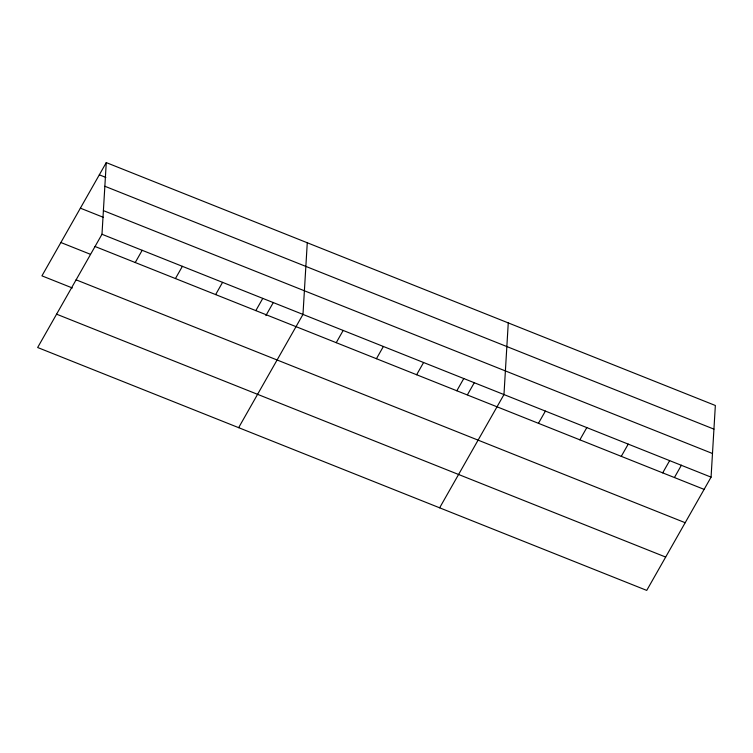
<?xml version="1.0" encoding="UTF-8"?>
<svg xmlns="http://www.w3.org/2000/svg" width="753" height="753" viewBox="0 0 753 753"><rect width="100%" height="100%" fill="white"/><g stroke="black" fill="none" stroke-linecap="round" stroke-linejoin="round"><path stroke-width="1.13" d="M101.984 234.268L106.267 162.601L715.35 405.49L711.067 477.148L646.733 590.399L37.65 347.51L101.984 234.268L711.067 477.148M307.271 242.758L302.979 314.415L238.645 427.666M508.266 322.905L503.973 394.572L439.639 507.814M106.267 162.601L41.933 275.852L72.354 287.975M135.239 262.524L142.185 250.297M175.44 278.554L182.386 266.327M215.631 294.583L222.577 282.356M255.832 310.613L262.778 298.386M265.884 315.592L273.348 302.461M336.233 342.681L343.18 330.445M376.434 358.71L383.381 346.484M416.635 374.74L423.581 362.513M456.826 390.769L463.773 378.543M467.462 394.732L474.343 382.609M538.442 423.318L545.388 411.091M579.866 439.827L586.813 427.6M621.281 456.346L628.228 444.119M662.696 472.865L669.643 460.638M674.547 477.317L681.427 465.194M99.321 174.828L105.844 177.426M104.855 186.255L713.938 429.135M103.396 210.614L712.479 453.504M80.383 208.167L103.199 217.259M95.038 246.495L704.121 489.384M60.871 242.513L90.209 254.213M76.1 279.834L685.183 522.714M56.588 314.18L665.671 557.06"/></g></svg>
